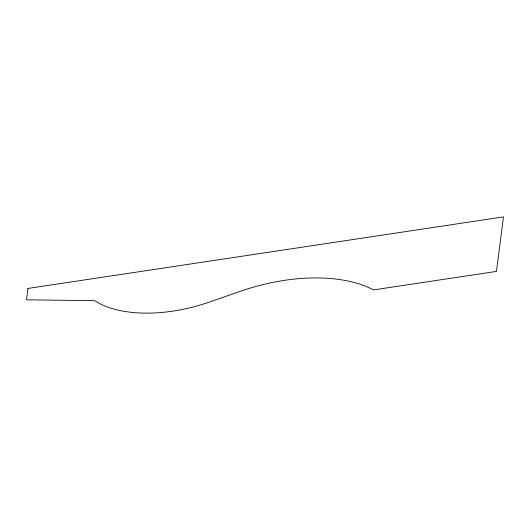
<?xml version="1.0" encoding="UTF-8"?>
<svg xmlns="http://www.w3.org/2000/svg" width="530" height="530" viewBox="0 0 530 530"><rect width="100%" height="100%" fill="white"/><g stroke="black" fill="none" stroke-linecap="round" stroke-linejoin="round"><path stroke-width="0.79" d="M27.971 288.446L26.5 299.808L94.718 300.676A103.94 53.53 -14.7 0 0 208.648 302.319L241.501 290.93A124.967 64.362 -14.7 0 1 373.458 289.917L496.438 271.406L503.5 216.883L27.971 288.446"/></g></svg>
